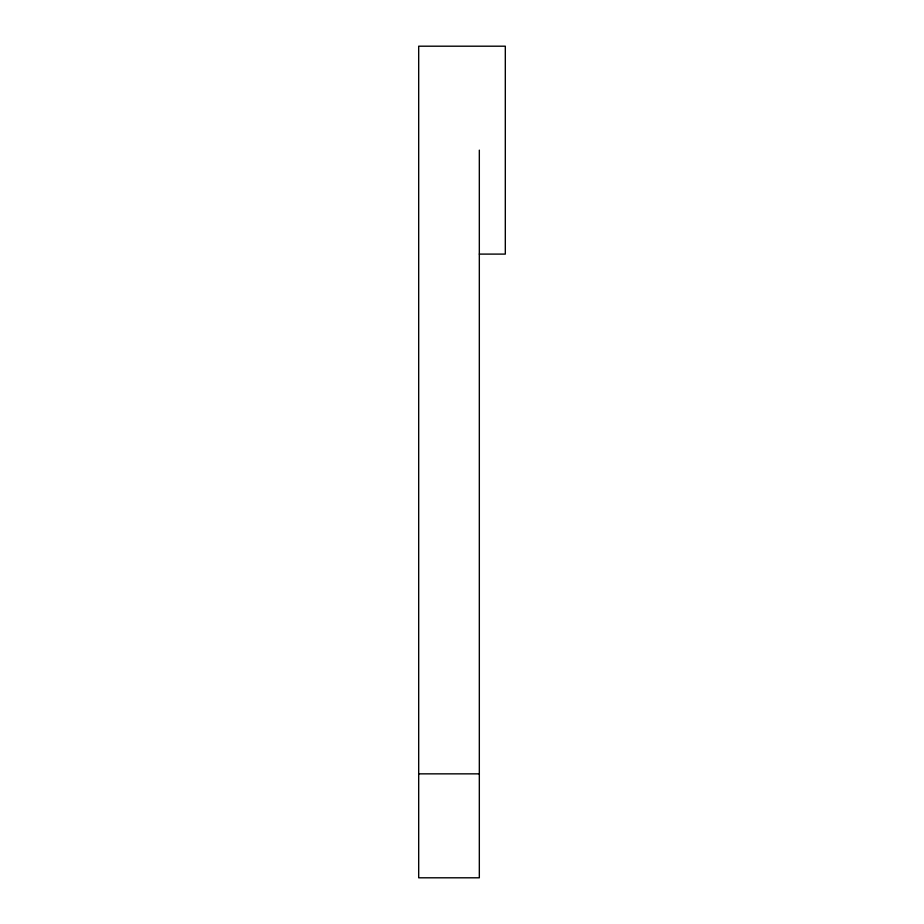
<?xml version="1.0" encoding="UTF-8"?>
<svg xmlns="http://www.w3.org/2000/svg" width="924" height="924" viewBox="0 0 924 924"><rect width="100%" height="100%" fill="white"/><g stroke="black" fill="none" stroke-linecap="round" stroke-linejoin="round"><path stroke-width="1.39" d="M479.325 254.1L505.312 254.1L505.312 46.2L418.688 46.2L418.688 877.8L479.325 877.8L479.325 150.15M418.688 773.85L479.325 773.85"/></g></svg>
